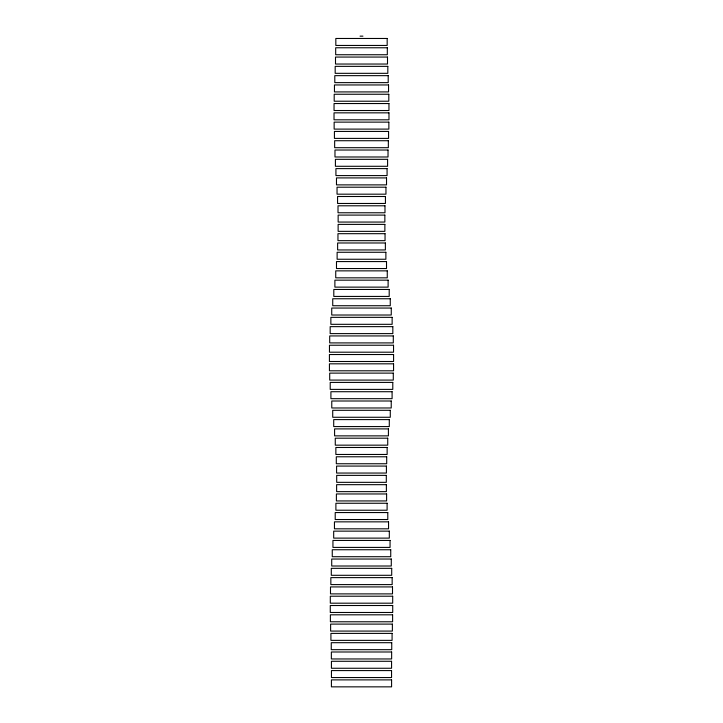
<?xml version="1.0" encoding="UTF-8"?>
<svg xmlns="http://www.w3.org/2000/svg" width="723" height="723" viewBox="0 0 723 723"><rect width="100%" height="100%" fill="white"/><g stroke="black" fill="none" stroke-linecap="round" stroke-linejoin="round"><path stroke-width="1.08" d="M360.063 36.15L362.937 36.15M387.176 38.473L335.824 38.473L335.824 45.45L387.176 45.45L387.176 38.473M387.32 47.772L335.68 47.772L335.68 54.74L387.32 54.74L387.32 47.772M387.501 57.063L335.499 57.063L335.499 64.04L387.501 64.04L387.501 57.063M387.817 66.362L335.183 66.362L335.183 73.33L387.817 73.33L387.817 66.362M388.206 75.653L334.794 75.653L334.794 82.63L388.206 82.63L388.206 75.653M388.549 84.953L334.451 84.953L334.451 91.92L388.549 91.92L388.549 84.953M388.802 94.252L334.198 94.252L334.198 101.22L388.802 101.22L388.802 94.252M388.956 103.543L334.044 103.543L334.044 110.52L388.956 110.52L388.956 103.543M388.974 112.842L334.026 112.842L334.026 119.81L388.974 119.81L388.974 112.842M388.857 122.133L334.143 122.133L334.143 129.11L388.857 129.11L388.857 122.133M388.576 131.432L334.424 131.432L334.424 138.4L388.576 138.4L388.576 131.432M388.35 140.723L334.65 140.723L334.65 147.7L388.35 147.7L388.35 140.723M388.025 150.023L334.975 150.023L334.975 156.99L388.025 156.99L388.025 150.023M387.591 159.322L335.409 159.322L335.409 166.29L387.591 166.29L387.591 159.322M387.076 168.613L335.924 168.613L335.924 175.59L387.076 175.59L387.076 168.613M386.525 177.912L336.475 177.912L336.475 184.88L386.525 184.88L386.525 177.912M385.955 187.203L337.045 187.203L337.045 194.18L385.955 194.18L385.955 187.203M385.431 196.502L337.569 196.502L337.569 203.47L385.431 203.47L385.431 196.502M384.988 205.793L338.012 205.793L338.012 212.77L384.988 212.77L384.979 205.793M384.853 215.093L338.147 215.093L338.147 222.06L384.853 222.06L384.853 215.093M384.871 224.392L338.129 224.392L338.129 231.36L384.871 231.36L384.871 224.392M385.043 233.683L337.957 233.683L337.957 240.66L385.043 240.66L385.043 233.683M385.377 242.982L337.623 242.982L337.623 249.95L385.377 249.95L385.377 242.982M385.874 252.273L337.126 252.273L337.126 259.25L385.874 259.25L385.874 252.273M386.516 261.572L336.484 261.572L336.484 268.54L386.516 268.54L386.516 261.572M387.266 270.863L335.734 270.863L335.734 277.84L387.266 277.84L387.266 270.863M388.115 280.163L334.885 280.163L334.885 287.13L388.115 287.13L388.115 280.163M389.2 289.462L333.8 289.462L333.8 296.43L389.2 296.43L389.2 289.462M390.266 298.753L332.734 298.753L332.734 305.73L390.266 305.73L390.266 298.753M391.27 308.052L331.73 308.052L331.73 315.02L391.27 315.02L391.27 308.052M392.137 317.343L330.863 317.343L330.863 324.32L392.137 324.32L392.137 317.343M392.833 326.642L330.167 326.642L330.167 333.61L392.833 333.61L392.833 326.642M393.303 335.933L329.697 335.933L329.697 342.91L393.303 342.91L393.303 335.933M393.538 345.233L329.462 345.233L329.462 352.2L393.538 352.2L393.538 345.233M393.583 354.532L329.417 354.532L329.417 361.5L393.583 361.5L393.583 354.532M393.565 363.823L329.435 363.823L329.435 370.8L393.565 370.8L393.565 363.823M393.294 373.122L329.706 373.122L329.706 380.09L393.294 380.09L393.294 373.122M392.788 382.413L330.212 382.413L330.212 389.39L392.788 389.39L392.788 382.413M392.092 391.712L330.908 391.712L330.908 398.68L392.092 398.68L392.092 391.712M391.233 401.003L331.767 401.003L331.767 407.98L391.233 407.98L391.233 401.003M390.284 410.303L332.716 410.303L332.716 417.27L390.284 417.27L390.284 410.303M389.29 419.602L333.71 419.602L333.71 426.57L389.29 426.57L389.29 419.602M388.414 428.893L334.586 428.893L334.586 435.87L388.414 435.87L388.414 428.893M387.727 438.192L335.273 438.192L335.273 445.16L387.727 445.16L387.727 438.192M387.139 447.483L335.861 447.483L335.861 454.46L387.139 454.46L387.139 447.483M386.697 456.782L336.303 456.782L336.303 463.75L386.697 463.75L386.697 456.782M386.416 466.073L336.584 466.073L336.584 473.05L386.416 473.05L386.416 466.073M386.308 475.373L336.692 475.373L336.692 482.34L386.308 482.34L386.308 475.373M386.38 484.672L336.62 484.672L336.62 491.64L386.38 491.64L386.38 484.672M386.606 493.963L336.394 493.963L336.394 500.94L386.606 500.94L386.606 493.963M387.103 503.262L335.897 503.262L335.897 510.23L387.103 510.23L387.103 503.262M387.79 512.553L335.21 512.553L335.21 519.53L387.79 519.53L387.79 512.553M388.549 521.852L334.451 521.852L334.451 528.82L388.549 528.82L388.549 521.852M389.317 531.143L333.683 531.143L333.683 538.12L389.317 538.12L389.317 531.143M390.059 540.442L332.942 540.442L332.942 547.41L390.059 547.41L390.059 540.442M390.736 549.742L332.264 549.742L332.264 556.71L390.736 556.71L390.736 549.742M391.288 559.033L331.712 559.033L331.712 566.01L391.288 566.01L391.288 559.033M391.703 568.332L331.297 568.332L331.297 575.3L391.703 575.3L391.703 568.332M392.155 577.623L330.845 577.623L330.845 584.6L392.155 584.6L392.155 577.623M392.508 586.922L330.492 586.922L330.492 593.89L392.508 593.89L392.508 586.922M392.688 596.213L330.312 596.213L330.312 603.19L392.688 603.19L392.688 596.213M392.716 605.513L330.284 605.513L330.284 612.48L392.716 612.48L392.716 605.513M392.607 614.812L330.393 614.812L330.393 621.78L392.607 621.78L392.607 614.812M392.381 624.103L330.619 624.103L330.619 631.08L392.381 631.08L392.381 624.103M392.083 633.402L330.917 633.402L330.917 640.37L392.083 640.37L392.083 633.402M391.739 642.693L331.261 642.693L331.261 649.67L391.739 649.67L391.739 642.693M391.64 651.992L331.36 651.992L331.36 658.96L391.64 658.96L391.64 651.992M391.568 661.283L331.432 661.283L331.432 668.26L391.568 668.26L391.568 661.283M391.55 670.583L331.45 670.583L331.45 677.55L391.55 677.55L391.55 670.583M391.586 679.882L331.414 679.882L331.414 686.85L391.586 686.85L391.586 679.882"/></g></svg>
